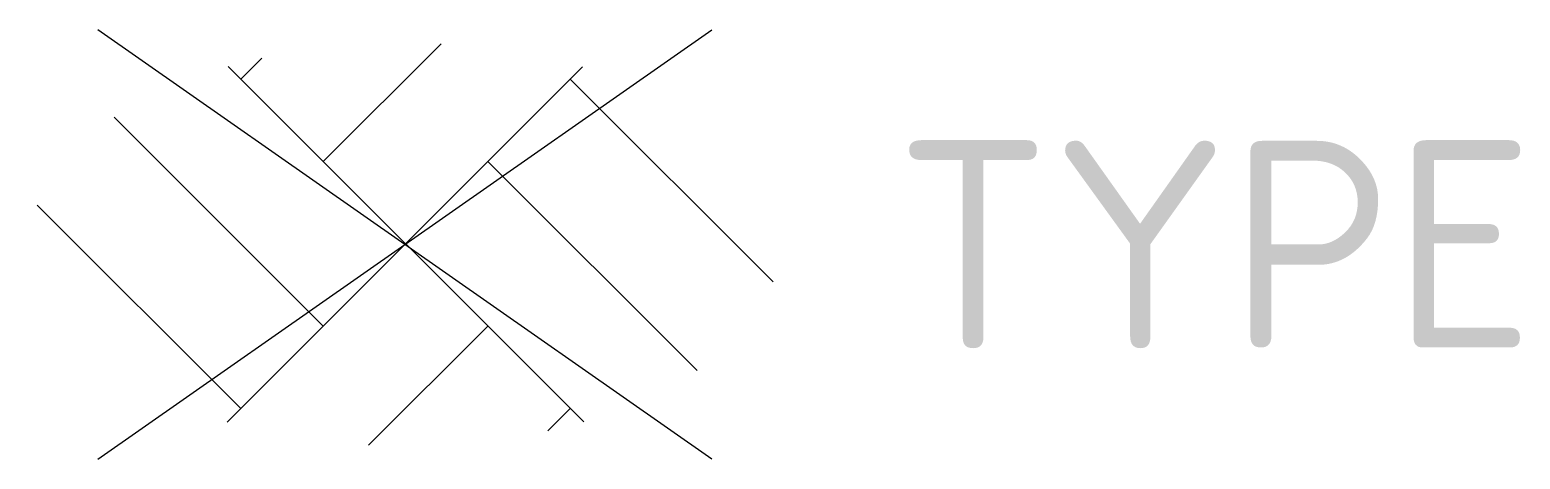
# Model space of a CAD drawing. Header units: metres. Extents: x -3.3 to 9.7, y -1.9 to 1.9.
import ezdxf
from ezdxf.enums import TextEntityAlignment as Align

# ---------------------------------------------------------------- set-up
doc = ezdxf.new("R2010")
doc.units = ezdxf.units.M
doc.layers.get('0').update_dxf_attribs({"lineweight": 25})
doc.styles.add('NLCS-ISO', font='NLCS-ISO.ttf')

msp = doc.modelspace()

# ---------------------------------------------------------------- hatches: boundary and pattern name
h = msp.add_hatch()
h.set_pattern_fill('AGR-MAAIVELD-SO', color=256, pattern_type=2)
h.set_pattern_definition([(45, (0, 0), (-5, 5), []), (45, (-0.714, 0.714), (0, 10), [7.071, -7.071]), (45, (-1.4286, 1.4286), (0, 10), [7.071, -7.071]), (45, (-2.153, 2.153), (0, 10), [7.071, -7.071]), (45, (-2.857, 2.857), (0, 10), [7.071, -7.071]), (45, (-3.5714, 3.5714), (0, 10), [7.071, -7.071]), (45, (-4.286, 4.286), (0, 10), [7.071, -7.071]), (315, (0, 0), (5, 5), []), (315, (0.714, 0.714), (10, -3e-15), [7.071, -7.071]), (315, (1.4286, 1.4286), (10, -3e-15), [7.071, -7.071]), (315, (2.153, 2.153), (10, -3e-15), [7.071, -7.071]), (315, (2.857, 2.857), (10, -3e-15), [7.071, -7.071]), (315, (3.5714, 3.5714), (10, -3e-15), [7.071, -7.071]), (315, (4.286, 4.286), (10, -3e-15), [7.071, -7.071])])
edge = h.paths.add_edge_path()
edge.add_ellipse((0, 0), major_axis=(-3.25, 0), ratio=0.538462, start_angle=0, end_angle=360)

# ---------------------------------------------------------------- linework, layer by layer
for p, q in [((-2.662, -1.864), (2.662, 1.864)), ((2.662, -1.864), (-2.662, 1.864))]:
    msp.add_line(p, q)

# ---------------------------------------------------------------- texts
at = {"style": 'NLCS-ISO'}
msp.add_attdef('TYPE', text='', height=1.8, dxfattribs=at).set_placement((4.25, 0), align=Align.MIDDLE_LEFT)

doc.saveas('drawing.dxf')
